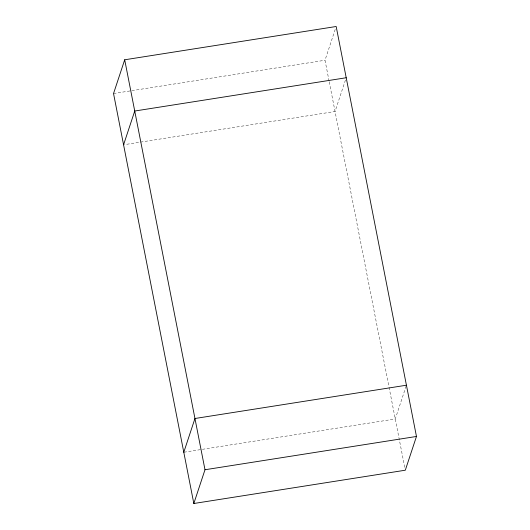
<?xml version="1.0" encoding="UTF-8"?>
<svg xmlns="http://www.w3.org/2000/svg" width="530" height="530" viewBox="0 0 530 530"><rect width="100%" height="100%" fill="white"/><g stroke="black" fill="none" stroke-linecap="round" stroke-linejoin="round"><path stroke-width="0.4" stroke-dasharray="2.65 1.99" d="M329.084 81.07L325.009 60.254L335.391 28.852M345.427 80.103L335.046 111.499L124.391 144.65M406.166 386.006L395.267 418.972L183.791 452.256M113.533 93.538L325.009 60.254M329.243 81.872L388.907 386.516M389.066 387.331L404.834 467.811"/><path stroke-width="0.79" d="M124.696 59.784L113.533 93.538L193.828 503.5L405.304 470.216L416.467 436.462L336.172 26.5L124.696 59.784L204.991 469.746L193.828 503.5M123.57 144.783L134.733 111.028L346.209 77.744M183.791 452.256L194.954 418.501L406.43 385.217M204.991 469.746L416.467 436.462"/></g></svg>
